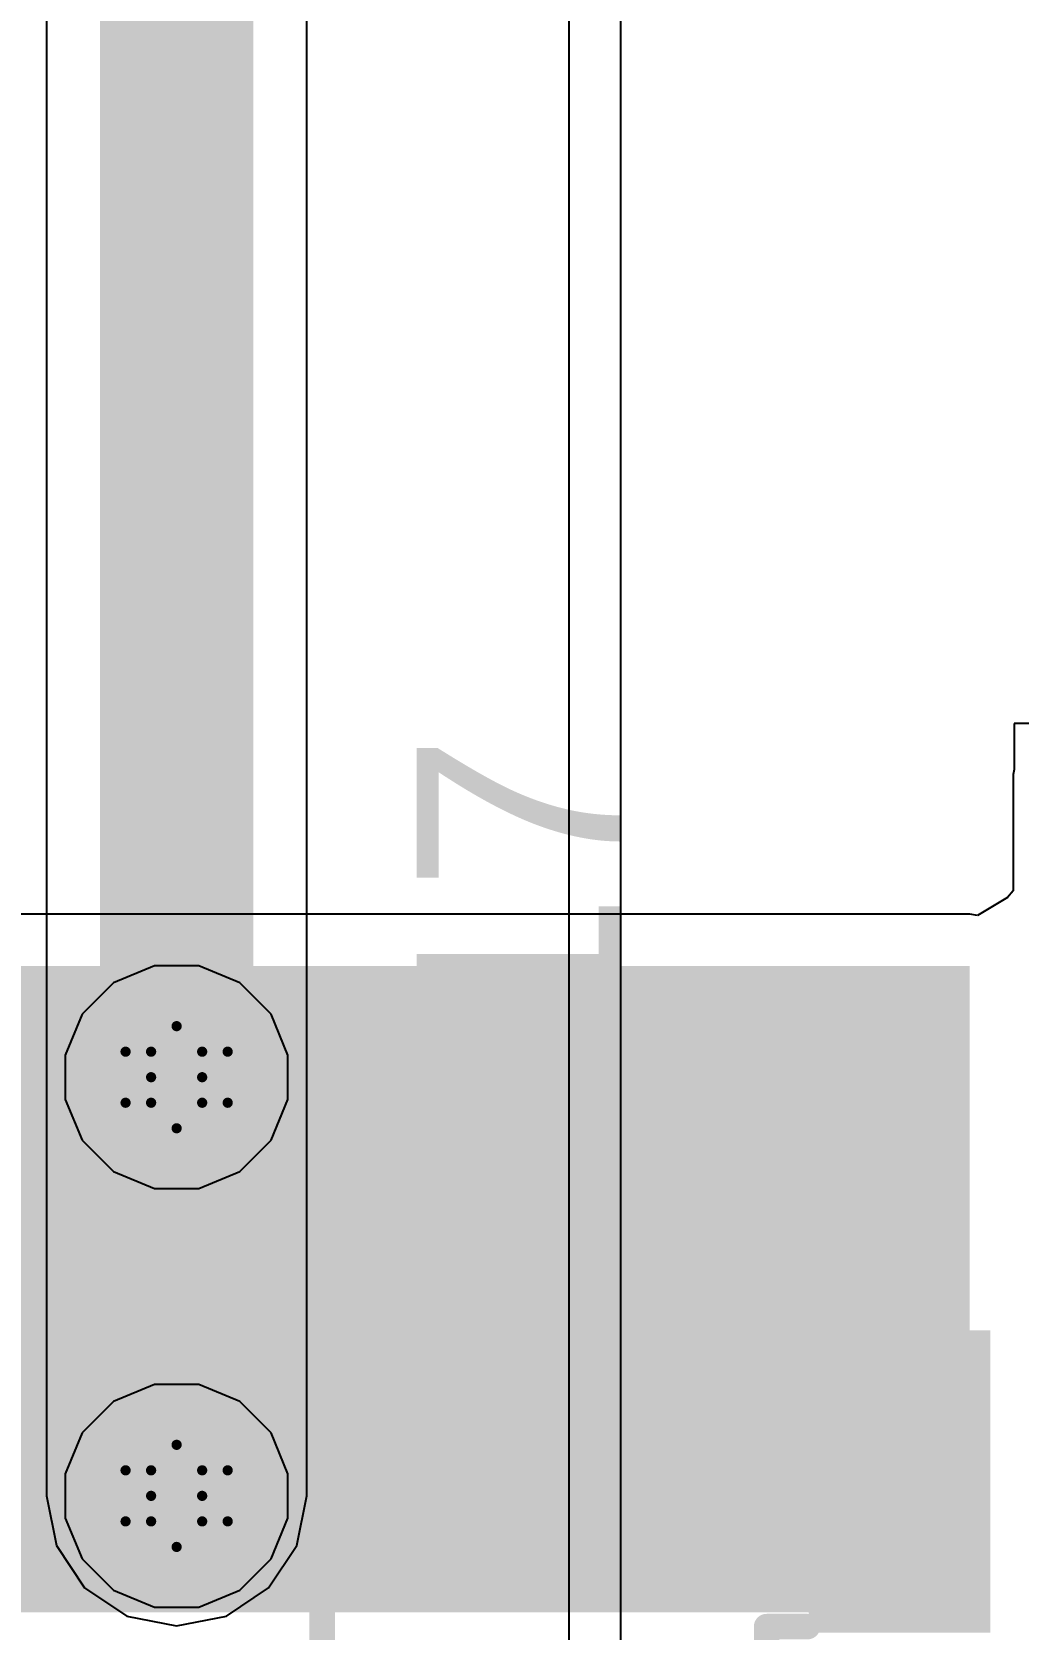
# Model space of a CAD drawing. Header units: inches. Extents: x 24 to 500, y 68 to 269.
# Drawn here: x 258.31 to 263.22, y 92.95 to 100.9 of the extents above; entities that cross this region are included whole.
import ezdxf

# ---------------------------------------------------------------- set-up
doc = ezdxf.new("R2010")
doc.units = ezdxf.units.IN
for name, color, linetype in [('Bottom Layer', 5, 'Continuous'), ('Drill Drawing', 1, 'Continuous'), ('Layer 1', 16, 'Continuous'), ('Layer 2', 76, 'Continuous'), ('Top Layer', 1, 'Continuous'), ('Top Overlay', 2, 'Continuous'), ('Top Paste', 8, 'Continuous'), ('Top Solder', 216, 'Continuous'), ('Via Holes', 16, 'Continuous')]:
    doc.layers.add(name, color=color, linetype=linetype)
doc.styles.add('Arial', font='', dxfattribs={"height": 0.2})
doc.styles.get('Arial').set_extended_font_data('Arial')

# ---------------------------------------------------------------- blocks, each defined once
blk = doc.blocks.new('C___0603_61')
at = {"layer": 'Top Layer'}
for points in [[(-0.38101524, 0.44452032), (-0.38101524, -0.44447968), (-1.14301524, -0.44447968), (-1.14301524, 0.44452032)], [(1.14298476, 0.44452032), (1.14298476, -0.44447968), (0.38098476, -0.44447968), (0.38098476, 0.44452032)]]:
    blk.add_hatch(color=1, dxfattribs=at).paths.add_polyline_path(points)
at = {"layer": 'Top Paste'}
for points in [[(-0.38101524, 0.44452032), (-0.38101524, -0.44447968), (-1.14301524, -0.44447968), (-1.14301524, 0.44452032)], [(1.14298476, 0.44452032), (1.14298476, -0.44447968), (0.38098476, -0.44447968), (0.38098476, 0.44452032)]]:
    blk.add_hatch(color=8, dxfattribs=at).paths.add_polyline_path(points)
at = {"layer": 'Top Solder'}
for points in [[(-0.32101536, 0.5045202), (-0.32101536, -0.50447956), (-1.20301512, -0.50447956), (-1.20301512, 0.5045202)], [(1.20298464, 0.5045202), (1.20298464, -0.50447956), (0.32098488, -0.50447956), (0.32098488, 0.5045202)]]:
    blk.add_hatch(color=216, dxfattribs=at).paths.add_polyline_path(points)
at = {"layer": 'Top Overlay'}
for points in [[(-0.4572152399999999, 0.53342032, 0.127, 0.127, 0), (-1.24461524, 0.53342032, 0.127, 0.127, 0)], [(-1.24461524, -0.5333796799999999, 0.127, 0.127, 0), (-1.24461524, 0.53342032, 0.127, 0.127, 0)], [(1.24458476, 0.53342032, 0.127, 0.127, 0), (0.45718476, 0.53342032, 0.127, 0.127, 0)], [(1.24458476, -0.5333796799999999, 0.127, 0.127, 0), (1.24458476, 0.53342032, 0.127, 0.127, 0)], [(-0.4572152399999999, -0.5333796799999999, 0.127, 0.127, 0), (-1.24461524, -0.5333796799999999, 0.127, 0.127, 0)], [(1.24458476, -0.5333796799999999, 0.127, 0.127, 0), (0.45718476, -0.5333796799999999, 0.127, 0.127, 0)]]:
    blk.add_lwpolyline(points, format="xyseb", dxfattribs=at)
for points in [[(-1.27636524, 0.53342032, 0.0635, 0.0635, 1), (-1.21286524, 0.53342032, 0.0635, 0.0635, 1)], [(-1.27636524, 0.53342032, 0.0635, 0.0635, 1), (-1.21286524, 0.53342032, 0.0635, 0.0635, 1)], [(-0.48896524, 0.53342032, 0.0635, 0.0635, 1), (-0.42546524, 0.53342032, 0.0635, 0.0635, 1)], [(0.42543476, 0.53342032, 0.0635, 0.0635, 1), (0.48893476, 0.53342032, 0.0635, 0.0635, 1)], [(1.21283476, 0.53342032, 0.0635, 0.0635, 1), (1.27633476, 0.53342032, 0.0635, 0.0635, 1)], [(1.21283476, 0.53342032, 0.0635, 0.0635, 1), (1.27633476, 0.53342032, 0.0635, 0.0635, 1)], [(-1.27636524, -0.5333796799999999, 0.0635, 0.0635, 1), (-1.21286524, -0.5333796799999999, 0.0635, 0.0635, 1)], [(-1.27636524, -0.5333796799999999, 0.0635, 0.0635, 1), (-1.21286524, -0.5333796799999999, 0.0635, 0.0635, 1)], [(-0.48896524, -0.5333796799999999, 0.0635, 0.0635, 1), (-0.42546524, -0.5333796799999999, 0.0635, 0.0635, 1)], [(0.42543476, -0.5333796799999999, 0.0635, 0.0635, 1), (0.48893476, -0.5333796799999999, 0.0635, 0.0635, 1)], [(1.21283476, -0.5333796799999999, 0.0635, 0.0635, 1), (1.27633476, -0.5333796799999999, 0.0635, 0.0635, 1)], [(1.21283476, -0.5333796799999999, 0.0635, 0.0635, 1), (1.27633476, -0.5333796799999999, 0.0635, 0.0635, 1)]]:
    blk.add_lwpolyline(points, format="xyseb", close=True, dxfattribs=at)
blk = doc.blocks.new('RVT1E100M0405__62')
at = {"layer": 'Top Layer'}
for points in [[(-3.10001158, 0.7999996699999999), (-0.5000117000000001, 0.7999996699999999), (-0.5000117000000001, -0.7999996699999999), (-3.10001158, -0.7999996699999999)], [(0.4999812199999999, 0.7999996699999999), (3.0999811, 0.7999996699999999), (3.0999811, -0.7999996699999999), (0.4999812199999999, -0.7999996699999999)]]:
    blk.add_hatch(color=1, dxfattribs=at).paths.add_polyline_path(points)
at = {"layer": 'Top Paste'}
for points in [[(-3.10001158, 0.7999996699999999), (-0.5000117000000001, 0.7999996699999999), (-0.5000117000000001, -0.7999996699999999), (-3.10001158, -0.7999996699999999)], [(0.4999812199999999, 0.7999996699999999), (3.0999811, 0.7999996699999999), (3.0999811, -0.7999996699999999), (0.4999812199999999, -0.7999996699999999)]]:
    blk.add_hatch(color=8, dxfattribs=at).paths.add_polyline_path(points)
at = {"layer": 'Top Solder'}
for points in [[(-3.20161158, 0.90159967), (-0.3984117, 0.90159967), (-0.3984117, -0.90159967), (-3.20161158, -0.90159967)], [(0.39838122, 0.90159967), (3.2015811, 0.90159967), (3.2015811, -0.90159967), (0.39838122, -0.90159967)]]:
    blk.add_hatch(color=216, dxfattribs=at).paths.add_polyline_path(points)
at = {"layer": 'Top Overlay'}
for points in [[(-2.15901524, 1.524, 0.127, 0.127, 0), (-1.46051524, 2.2225, 0.127, 0.127, 0)], [(-1.27001524, 2.2225, 0.127, 0.127, 0), (-1.46051524, 2.2225, 0.127, 0.127, 0)], [(2.15898476, 2.2225, 0.127, 0.127, 0), (-1.27001524, 2.2225, 0.127, 0.127, 0)], [(2.15898476, 0.9905999999999999, 0.127, 0.127, 0), (2.15898476, 2.2225, 0.127, 0.127, 0)], [(-2.74321524, 0.9397999999999999, 0.127, 0.127, 0), (-2.74321524, 1.651, 0.127, 0.127, 0)], [(-2.15901524, 0.9652, 0.127, 0.127, 0), (-2.15901524, 1.524, 0.127, 0.127, 0)], [(-2.38761524, 1.2954, 0.127, 0.127, 0), (-3.09881524, 1.2954, 0.127, 0.127, 0)], [(-2.15901524, -1.524, 0.127, 0.127, 0), (-2.15901524, -0.9652, 0.127, 0.127, 0)], [(2.15898476, -2.2225, 0.127, 0.127, 0), (2.15898476, -0.9905999999999999, 0.127, 0.127, 0)], [(-1.46051524, -2.2225, 0.127, 0.127, 0), (-2.15901524, -1.524, 0.127, 0.127, 0)], [(-1.27001524, -2.2225, 0.127, 0.127, 0), (-1.46051524, -2.2225, 0.127, 0.127, 0)], [(2.15898476, -2.2225, 0.127, 0.127, 0), (-1.27001524, -2.2225, 0.127, 0.127, 0)]]:
    blk.add_lwpolyline(points, format="xyseb", dxfattribs=at)
for points in [[(-1.49226524, 2.2225, 0.0635, 0.0635, 1), (-1.42876524, 2.2225, 0.0635, 0.0635, 1)], [(-1.49226524, 2.2225, 0.0635, 0.0635, 1), (-1.42876524, 2.2225, 0.0635, 0.0635, 1)], [(-1.30176524, 2.2225, 0.0635, 0.0635, 1), (-1.23826524, 2.2225, 0.0635, 0.0635, 1)], [(-1.30176524, 2.2225, 0.0635, 0.0635, 1), (-1.23826524, 2.2225, 0.0635, 0.0635, 1)], [(2.12723476, 2.2225, 0.0635, 0.0635, 1), (2.19073476, 2.2225, 0.0635, 0.0635, 1)], [(2.12723476, 2.2225, 0.0635, 0.0635, 1), (2.19073476, 2.2225, 0.0635, 0.0635, 1)], [(-2.77496524, 1.651, 0.0635, 0.0635, 1), (-2.71146524, 1.651, 0.0635, 0.0635, 1)], [(-2.19076524, 1.524, 0.0635, 0.0635, 1), (-2.12726524, 1.524, 0.0635, 0.0635, 1)], [(-2.19076524, 1.524, 0.0635, 0.0635, 1), (-2.12726524, 1.524, 0.0635, 0.0635, 1)], [(-3.13056524, 1.2954, 0.0635, 0.0635, 1), (-3.06706524, 1.2954, 0.0635, 0.0635, 1)], [(-2.41936524, 1.2954, 0.0635, 0.0635, 1), (-2.35586524, 1.2954, 0.0635, 0.0635, 1)], [(2.12723476, 0.9905999999999999, 0.0635, 0.0635, 1), (2.19073476, 0.9905999999999999, 0.0635, 0.0635, 1)], [(-2.77496524, 0.9397999999999999, 0.0635, 0.0635, 1), (-2.71146524, 0.9397999999999999, 0.0635, 0.0635, 1)], [(-2.19076524, 0.9652, 0.0635, 0.0635, 1), (-2.12726524, 0.9652, 0.0635, 0.0635, 1)], [(-2.19076524, -0.9652, 0.0635, 0.0635, 1), (-2.12726524, -0.9652, 0.0635, 0.0635, 1)], [(2.12723476, -0.9905999999999999, 0.0635, 0.0635, 1), (2.19073476, -0.9905999999999999, 0.0635, 0.0635, 1)], [(-2.19076524, -1.524, 0.0635, 0.0635, 1), (-2.12726524, -1.524, 0.0635, 0.0635, 1)], [(-2.19076524, -1.524, 0.0635, 0.0635, 1), (-2.12726524, -1.524, 0.0635, 0.0635, 1)], [(-1.49226524, -2.2225, 0.0635, 0.0635, 1), (-1.42876524, -2.2225, 0.0635, 0.0635, 1)], [(-1.49226524, -2.2225, 0.0635, 0.0635, 1), (-1.42876524, -2.2225, 0.0635, 0.0635, 1)], [(-1.30176524, -2.2225, 0.0635, 0.0635, 1), (-1.23826524, -2.2225, 0.0635, 0.0635, 1)], [(-1.30176524, -2.2225, 0.0635, 0.0635, 1), (-1.23826524, -2.2225, 0.0635, 0.0635, 1)], [(2.12723476, -2.2225, 0.0635, 0.0635, 1), (2.19073476, -2.2225, 0.0635, 0.0635, 1)], [(2.12723476, -2.2225, 0.0635, 0.0635, 1), (2.19073476, -2.2225, 0.0635, 0.0635, 1)]]:
    blk.add_lwpolyline(points, format="xyseb", close=True, dxfattribs=at)
blk = doc.blocks.new('SOP_8_76')
at = {"layer": 'Top Layer'}
for points in [[(-3.39999955, 2.25498025), (-2.09999961, 2.25498025), (-2.09999961, 1.55497911), (-3.39999955, 1.55497911)], [(2.10001485, 2.25498025), (3.40001479, 2.25498025), (3.40001479, 1.55497911), (2.10001485, 1.55497911)], [(-3.39999955, 0.98498025), (-2.09999961, 0.98498025), (-2.09999961, 0.28497911), (-3.39999955, 0.28497911)], [(2.10001485, 0.98498025), (3.40001479, 0.98498025), (3.40001479, 0.28497911), (2.10001485, 0.28497911)], [(-3.39999955, -0.28501975), (-2.09999961, -0.28501975), (-2.09999961, -0.9850208899999999), (-3.39999955, -0.9850208899999999)], [(2.10001485, -0.28501975), (3.40001479, -0.28501975), (3.40001479, -0.9850208899999999), (2.10001485, -0.9850208899999999)], [(-3.39999955, -1.55501975), (-2.09999961, -1.55501975), (-2.09999961, -2.25502089), (-3.39999955, -2.25502089)], [(2.10001485, -1.55501975), (3.40001479, -1.55501975), (3.40001479, -2.25502089), (2.10001485, -2.25502089)]]:
    blk.add_hatch(color=1, dxfattribs=at).paths.add_polyline_path(points)
at = {"layer": 'Top Overlay'}
blk.add_hatch(color=2, dxfattribs=at).paths.add_polyline_path([(-1.97987158, 1.4727936), (-1.70047158, 1.4727936), (-1.70047158, 2.1331936), (-1.97987158, 2.1331936)])
at = {"layer": 'Top Paste'}
for points in [[(-3.39999955, 2.25498025), (-2.09999961, 2.25498025), (-2.09999961, 1.55497911), (-3.39999955, 1.55497911)], [(2.10001485, 2.25498025), (3.40001479, 2.25498025), (3.40001479, 1.55497911), (2.10001485, 1.55497911)], [(-3.39999955, 0.98498025), (-2.09999961, 0.98498025), (-2.09999961, 0.28497911), (-3.39999955, 0.28497911)], [(2.10001485, 0.98498025), (3.40001479, 0.98498025), (3.40001479, 0.28497911), (2.10001485, 0.28497911)], [(-3.39999955, -0.28501975), (-2.09999961, -0.28501975), (-2.09999961, -0.9850208899999999), (-3.39999955, -0.9850208899999999)], [(2.10001485, -0.28501975), (3.40001479, -0.28501975), (3.40001479, -0.9850208899999999), (2.10001485, -0.9850208899999999)], [(-3.39999955, -1.55501975), (-2.09999961, -1.55501975), (-2.09999961, -2.25502089), (-3.39999955, -2.25502089)], [(2.10001485, -1.55501975), (3.40001479, -1.55501975), (3.40001479, -2.25502089), (2.10001485, -2.25502089)]]:
    blk.add_hatch(color=8, dxfattribs=at).paths.add_polyline_path(points)
at = {"layer": 'Top Solder'}
for points in [[(-3.501599549999999, 2.356580249999999), (-1.99839961, 2.356580249999999), (-1.99839961, 1.45337911), (-3.501599549999999, 1.45337911)], [(1.99841485, 2.356580249999999), (3.50161479, 2.356580249999999), (3.50161479, 1.45337911), (1.99841485, 1.45337911)], [(-3.501599549999999, 1.08658025), (-1.99839961, 1.08658025), (-1.99839961, 0.18337911), (-3.501599549999999, 0.18337911)], [(1.99841485, 1.08658025), (3.50161479, 1.08658025), (3.50161479, 0.18337911), (1.99841485, 0.18337911)], [(-3.501599549999999, -0.18341975), (-1.99839961, -0.18341975), (-1.99839961, -1.08662089), (-3.501599549999999, -1.08662089)], [(1.99841485, -0.18341975), (3.50161479, -0.18341975), (3.50161479, -1.08662089), (1.99841485, -1.08662089)], [(-3.501599549999999, -1.45341975), (-1.99839961, -1.45341975), (-1.99839961, -2.35662089), (-3.501599549999999, -2.35662089)], [(1.99841485, -1.45341975), (3.50161479, -1.45341975), (3.50161479, -2.35662089), (1.99841485, -2.35662089)]]:
    blk.add_hatch(color=216, dxfattribs=at).paths.add_polyline_path(points)
at = {"layer": 'Top Overlay'}
for points in [[(-2.03559918, 2.56537968, 0.127, 0.127, 0), (2.02840082, 2.56537968, 0.127, 0.127, 0)], [(-2.03559918, 2.56537968, 0.127, 0.127, 0), (-2.03559918, 2.36217968, 0.127, 0.127, 0)], [(2.02840082, 2.56537968, 0.127, 0.127, 0), (2.02840082, 2.36217968, 0.127, 0.127, 0)], [(-3.68659918, 2.03197968, 0.127, 0.127, 0), (-3.55959918, 1.90497968, 0.127, 0.127, 0)], [(-3.68659918, 2.03197968, 0.127, 0.127, 0), (-3.68659918, 1.77797968, 0.127, 0.127, 0)], [(-3.55959918, 1.90497968, 0.127, 0.127, 0), (-3.68659918, 1.77797968, 0.127, 0.127, 0)], [(-2.03559918, -2.36222032, 0.127, 0.127, 0), (-2.03559918, -2.56542032, 0.127, 0.127, 0)], [(2.02840082, -2.36222032, 0.127, 0.127, 0), (2.02840082, -2.56542032, 0.127, 0.127, 0)], [(-2.03559918, -2.56542032, 0.127, 0.127, 0), (2.02840082, -2.56542032, 0.127, 0.127, 0)]]:
    blk.add_lwpolyline(points, format="xyseb", dxfattribs=at)
for points in [[(-2.06734918, 2.56537968, 0.0635, 0.0635, 1), (-2.00384918, 2.56537968, 0.0635, 0.0635, 1)], [(-2.06734918, 2.56537968, 0.0635, 0.0635, 1), (-2.00384918, 2.56537968, 0.0635, 0.0635, 1)], [(1.99665082, 2.56537968, 0.0635, 0.0635, 1), (2.06015082, 2.56537968, 0.0635, 0.0635, 1)], [(1.99665082, 2.56537968, 0.0635, 0.0635, 1), (2.06015082, 2.56537968, 0.0635, 0.0635, 1)], [(-2.06734918, 2.36217968, 0.0635, 0.0635, 1), (-2.00384918, 2.36217968, 0.0635, 0.0635, 1)], [(1.99665082, 2.36217968, 0.0635, 0.0635, 1), (2.06015082, 2.36217968, 0.0635, 0.0635, 1)], [(-3.71834918, 2.03197968, 0.0635, 0.0635, 1), (-3.65484918, 2.03197968, 0.0635, 0.0635, 1)], [(-3.71834918, 2.03197968, 0.0635, 0.0635, 1), (-3.65484918, 2.03197968, 0.0635, 0.0635, 1)], [(-3.59134918, 1.90497968, 0.0635, 0.0635, 1), (-3.52784918, 1.90497968, 0.0635, 0.0635, 1)], [(-3.59134918, 1.90497968, 0.0635, 0.0635, 1), (-3.52784918, 1.90497968, 0.0635, 0.0635, 1)], [(-3.71834918, 1.77797968, 0.0635, 0.0635, 1), (-3.65484918, 1.77797968, 0.0635, 0.0635, 1)], [(-3.71834918, 1.77797968, 0.0635, 0.0635, 1), (-3.65484918, 1.77797968, 0.0635, 0.0635, 1)], [(-2.06734918, -2.36222032, 0.0635, 0.0635, 1), (-2.00384918, -2.36222032, 0.0635, 0.0635, 1)], [(1.99665082, -2.36222032, 0.0635, 0.0635, 1), (2.06015082, -2.36222032, 0.0635, 0.0635, 1)], [(-2.06734918, -2.56542032, 0.0635, 0.0635, 1), (-2.00384918, -2.56542032, 0.0635, 0.0635, 1)], [(-2.06734918, -2.56542032, 0.0635, 0.0635, 1), (-2.00384918, -2.56542032, 0.0635, 0.0635, 1)], [(1.99665082, -2.56542032, 0.0635, 0.0635, 1), (2.06015082, -2.56542032, 0.0635, 0.0635, 1)], [(1.99665082, -2.56542032, 0.0635, 0.0635, 1), (2.06015082, -2.56542032, 0.0635, 0.0635, 1)]]:
    blk.add_lwpolyline(points, format="xyseb", close=True, dxfattribs=at)

msp = doc.modelspace()

# ---------------------------------------------------------------- hatches: boundary and pattern name
at = {"layer": 'Bottom Layer'}
h = msp.add_hatch(color=5, dxfattribs=at)
edge = h.paths.add_edge_path()
edge.add_arc((259.0292, 95.7003928), 0.2999994, 0, 360)
h = msp.add_hatch(color=5, dxfattribs=at)
edge = h.paths.add_edge_path()
edge.add_arc((259.0292, 93.61759279999998), 0.2999994, 0, 360)
at = {"layer": 'Layer 1'}
h = msp.add_hatch(color=16, dxfattribs=at)
edge = h.paths.add_edge_path()
edge.add_arc((259.0292, 95.7003928), 0.2999994, 0, 360)
h = msp.add_hatch(color=16, dxfattribs=at)
edge = h.paths.add_edge_path()
edge.add_arc((259.0292, 93.61759279999998), 0.2999994, 0, 360)
at = {"layer": 'Layer 2'}
h = msp.add_hatch(color=76, dxfattribs=at)
edge = h.paths.add_edge_path()
edge.add_arc((259.0292, 95.7003928), 0.2999994, 0, 360)
h = msp.add_hatch(color=76, dxfattribs=at)
edge = h.paths.add_edge_path()
edge.add_arc((259.0292, 93.61759279999998), 0.2999994, 0, 360)
at = {"layer": 'Top Layer'}
msp.add_hatch(color=1, dxfattribs=at).paths.add_polyline_path([(254.6604, 93.03881315999999), (262.97477504, 93.03881315999999), (262.97477504, 96.25316283999999), (254.6604, 96.25316283999999)])
h = msp.add_hatch(color=1, dxfattribs=at)
edge = h.paths.add_edge_path()
edge.add_arc((259.0292, 95.7003928), 0.2999994, 0, 360)
h = msp.add_hatch(color=1, dxfattribs=at)
edge = h.paths.add_edge_path()
edge.add_arc((259.0292, 93.61759279999998), 0.2999994, 0, 360)
at = {"layer": 'Via Holes'}
h = msp.add_hatch(color=7, dxfattribs=at)
edge = h.paths.add_edge_path()
edge.add_arc((259.0292, 95.7003928), 0.1499997, 0, 360)
h = msp.add_hatch(color=7, dxfattribs=at)
edge = h.paths.add_edge_path()
edge.add_arc((259.0292, 93.61759279999998), 0.1499997, 0, 360)

# ---------------------------------------------------------------- linework, layer by layer
at = {"layer": 'Bottom Layer'}
for p, q in [((258.38175908, 104.24061448), (258.38175908, 95.7003928)), ((259.67664092, 95.7003928), (259.67664092, 104.24061448)), ((260.98002414, 102.771956), (260.98002414, 90.37461732)), ((261.239, 90.37461732), (261.239, 102.771956)), ((258.38175908, 95.7003928), (258.38175908, 93.61759279999998)), ((259.67664092, 93.61759279999998), (259.67664092, 95.7003928)), ((258.38175908, 93.61759279999998), (258.4310427, 93.3698285)), ((259.6273573, 93.3698285), (259.67664092, 93.61759279999998)), ((258.4310427, 93.3698285), (258.5713904, 93.15978319999999)), ((259.4870096, 93.15978319999999), (259.6273573, 93.3698285)), ((258.5713904, 93.15978319999999), (258.7814357, 93.0194355)), ((259.2769643, 93.0194355), (259.4870096, 93.15978319999999)), ((258.7814357, 93.0194355), (259.0292, 92.97015187999999)), ((259.0292, 92.97015187999999), (259.2769643, 93.0194355))]:
    msp.add_line(p, q, dxfattribs=at)
for points in [[(259.0292, 95.7003928, 0.7619999999999999, 0.7619999999999999, 0), (259.0292, 104.24061448, 0.7619999999999999, 0.7619999999999999, 0)], [(259.0292, 93.61759279999998, 0.7619999999999999, 0.7619999999999999, 0), (259.0292, 95.7003928, 0.7619999999999999, 0.7619999999999999, 0)]]:
    msp.add_lwpolyline(points, format="xyseb", dxfattribs=at)
for points in [[(258.8387, 95.7003928, 0.3809999999999999, 0.3809999999999999, 1), (259.2197, 95.7003928, 0.3809999999999999, 0.3809999999999999, 1)], [(258.8387, 95.7003928, 0.3809999999999999, 0.3809999999999999, 1), (259.2197, 95.7003928, 0.3809999999999999, 0.3809999999999999, 1)], [(258.8387, 93.61759279999998, 0.3809999999999999, 0.3809999999999999, 1), (259.2197, 93.61759279999998, 0.3809999999999999, 0.3809999999999999, 1)]]:
    msp.add_lwpolyline(points, format="xyseb", close=True, dxfattribs=at)
at = {"layer": 'Drill Drawing'}
for points in [[(258.9022, 95.8273928, 0.0508, 0.0508, 0), (259.0292, 95.9543928, 0.0508, 0.0508, 0)], [(259.0292, 95.9543928, 0.0508, 0.0508, 0), (259.1562, 95.8273928, 0.0508, 0.0508, 0)], [(258.7752, 95.8273928, 0.0508, 0.0508, 0), (258.9022, 95.7003928, 0.0508, 0.0508, 0)], [(258.7752, 95.8273928, 0.0508, 0.0508, 0), (258.9022, 95.8273928, 0.0508, 0.0508, 0)], [(259.1562, 95.8273928, 0.0508, 0.0508, 0), (259.2832, 95.8273928, 0.0508, 0.0508, 0)], [(259.1562, 95.7003928, 0.0508, 0.0508, 0), (259.2832, 95.8273928, 0.0508, 0.0508, 0)], [(258.7752, 95.5733928, 0.0508, 0.0508, 0), (258.9022, 95.7003928, 0.0508, 0.0508, 0)], [(259.1562, 95.7003928, 0.0508, 0.0508, 0), (259.2832, 95.5733928, 0.0508, 0.0508, 0)], [(258.7752, 95.5733928, 0.0508, 0.0508, 0), (258.9022, 95.5733928, 0.0508, 0.0508, 0)], [(258.9022, 95.5733928, 0.0508, 0.0508, 0), (259.0292, 95.44639279999998, 0.0508, 0.0508, 0)], [(259.0292, 95.44639279999998, 0.0508, 0.0508, 0), (259.1562, 95.5733928, 0.0508, 0.0508, 0)], [(259.1562, 95.5733928, 0.0508, 0.0508, 0), (259.2832, 95.5733928, 0.0508, 0.0508, 0)], [(258.9022, 93.74459279999999, 0.0508, 0.0508, 0), (259.0292, 93.8715928, 0.0508, 0.0508, 0)], [(259.0292, 93.8715928, 0.0508, 0.0508, 0), (259.1562, 93.74459279999999, 0.0508, 0.0508, 0)], [(258.7752, 93.74459279999999, 0.0508, 0.0508, 0), (258.9022, 93.61759279999998, 0.0508, 0.0508, 0)], [(258.7752, 93.74459279999999, 0.0508, 0.0508, 0), (258.9022, 93.74459279999999, 0.0508, 0.0508, 0)], [(259.1562, 93.74459279999999, 0.0508, 0.0508, 0), (259.2832, 93.74459279999999, 0.0508, 0.0508, 0)], [(259.1562, 93.61759279999998, 0.0508, 0.0508, 0), (259.2832, 93.74459279999999, 0.0508, 0.0508, 0)], [(258.7752, 93.49059279999999, 0.0508, 0.0508, 0), (258.9022, 93.61759279999998, 0.0508, 0.0508, 0)], [(259.1562, 93.61759279999998, 0.0508, 0.0508, 0), (259.2832, 93.49059279999999, 0.0508, 0.0508, 0)], [(258.7752, 93.49059279999999, 0.0508, 0.0508, 0), (258.9022, 93.49059279999999, 0.0508, 0.0508, 0)], [(258.9022, 93.49059279999999, 0.0508, 0.0508, 0), (259.0292, 93.36359279999999, 0.0508, 0.0508, 0)], [(259.0292, 93.36359279999999, 0.0508, 0.0508, 0), (259.1562, 93.49059279999999, 0.0508, 0.0508, 0)], [(259.1562, 93.49059279999999, 0.0508, 0.0508, 0), (259.2832, 93.49059279999999, 0.0508, 0.0508, 0)]]:
    msp.add_lwpolyline(points, format="xyseb", dxfattribs=at)
for points in [[(259.0165, 95.9543928, 0.0254, 0.0254, 1), (259.0418999999999, 95.9543928, 0.0254, 0.0254, 1)], [(259.0165, 95.9543928, 0.0254, 0.0254, 1), (259.0418999999999, 95.9543928, 0.0254, 0.0254, 1)], [(258.7625, 95.8273928, 0.0254, 0.0254, 1), (258.7879, 95.8273928, 0.0254, 0.0254, 1)], [(258.7625, 95.8273928, 0.0254, 0.0254, 1), (258.7879, 95.8273928, 0.0254, 0.0254, 1)], [(258.8895, 95.8273928, 0.0254, 0.0254, 1), (258.9149, 95.8273928, 0.0254, 0.0254, 1)], [(258.8895, 95.8273928, 0.0254, 0.0254, 1), (258.9149, 95.8273928, 0.0254, 0.0254, 1)], [(259.1435, 95.8273928, 0.0254, 0.0254, 1), (259.1689, 95.8273928, 0.0254, 0.0254, 1)], [(259.1435, 95.8273928, 0.0254, 0.0254, 1), (259.1689, 95.8273928, 0.0254, 0.0254, 1)], [(259.2705, 95.8273928, 0.0254, 0.0254, 1), (259.2959, 95.8273928, 0.0254, 0.0254, 1)], [(259.2705, 95.8273928, 0.0254, 0.0254, 1), (259.2959, 95.8273928, 0.0254, 0.0254, 1)], [(258.8895, 95.7003928, 0.0254, 0.0254, 1), (258.9149, 95.7003928, 0.0254, 0.0254, 1)], [(258.8895, 95.7003928, 0.0254, 0.0254, 1), (258.9149, 95.7003928, 0.0254, 0.0254, 1)], [(259.1435, 95.7003928, 0.0254, 0.0254, 1), (259.1689, 95.7003928, 0.0254, 0.0254, 1)], [(259.1435, 95.7003928, 0.0254, 0.0254, 1), (259.1689, 95.7003928, 0.0254, 0.0254, 1)], [(258.7625, 95.5733928, 0.0254, 0.0254, 1), (258.7879, 95.5733928, 0.0254, 0.0254, 1)], [(258.7625, 95.5733928, 0.0254, 0.0254, 1), (258.7879, 95.5733928, 0.0254, 0.0254, 1)], [(258.8895, 95.5733928, 0.0254, 0.0254, 1), (258.9149, 95.5733928, 0.0254, 0.0254, 1)], [(258.8895, 95.5733928, 0.0254, 0.0254, 1), (258.9149, 95.5733928, 0.0254, 0.0254, 1)], [(259.1435, 95.5733928, 0.0254, 0.0254, 1), (259.1689, 95.5733928, 0.0254, 0.0254, 1)], [(259.1435, 95.5733928, 0.0254, 0.0254, 1), (259.1689, 95.5733928, 0.0254, 0.0254, 1)], [(259.2705, 95.5733928, 0.0254, 0.0254, 1), (259.2959, 95.5733928, 0.0254, 0.0254, 1)], [(259.2705, 95.5733928, 0.0254, 0.0254, 1), (259.2959, 95.5733928, 0.0254, 0.0254, 1)], [(259.0165, 95.44639279999998, 0.0254, 0.0254, 1), (259.0418999999999, 95.44639279999998, 0.0254, 0.0254, 1)], [(259.0165, 95.44639279999998, 0.0254, 0.0254, 1), (259.0418999999999, 95.44639279999998, 0.0254, 0.0254, 1)], [(259.0165, 93.8715928, 0.0254, 0.0254, 1), (259.0418999999999, 93.8715928, 0.0254, 0.0254, 1)], [(259.0165, 93.8715928, 0.0254, 0.0254, 1), (259.0418999999999, 93.8715928, 0.0254, 0.0254, 1)], [(258.7625, 93.74459279999999, 0.0254, 0.0254, 1), (258.7879, 93.74459279999999, 0.0254, 0.0254, 1)], [(258.7625, 93.74459279999999, 0.0254, 0.0254, 1), (258.7879, 93.74459279999999, 0.0254, 0.0254, 1)], [(258.8895, 93.74459279999999, 0.0254, 0.0254, 1), (258.9149, 93.74459279999999, 0.0254, 0.0254, 1)], [(258.8895, 93.74459279999999, 0.0254, 0.0254, 1), (258.9149, 93.74459279999999, 0.0254, 0.0254, 1)], [(259.1435, 93.74459279999999, 0.0254, 0.0254, 1), (259.1689, 93.74459279999999, 0.0254, 0.0254, 1)], [(259.1435, 93.74459279999999, 0.0254, 0.0254, 1), (259.1689, 93.74459279999999, 0.0254, 0.0254, 1)], [(259.2705, 93.74459279999999, 0.0254, 0.0254, 1), (259.2959, 93.74459279999999, 0.0254, 0.0254, 1)], [(259.2705, 93.74459279999999, 0.0254, 0.0254, 1), (259.2959, 93.74459279999999, 0.0254, 0.0254, 1)], [(258.8895, 93.61759279999998, 0.0254, 0.0254, 1), (258.9149, 93.61759279999998, 0.0254, 0.0254, 1)], [(258.8895, 93.61759279999998, 0.0254, 0.0254, 1), (258.9149, 93.61759279999998, 0.0254, 0.0254, 1)], [(259.1435, 93.61759279999998, 0.0254, 0.0254, 1), (259.1689, 93.61759279999998, 0.0254, 0.0254, 1)], [(259.1435, 93.61759279999998, 0.0254, 0.0254, 1), (259.1689, 93.61759279999998, 0.0254, 0.0254, 1)], [(258.7625, 93.49059279999999, 0.0254, 0.0254, 1), (258.7879, 93.49059279999999, 0.0254, 0.0254, 1)], [(258.7625, 93.49059279999999, 0.0254, 0.0254, 1), (258.7879, 93.49059279999999, 0.0254, 0.0254, 1)], [(258.8895, 93.49059279999999, 0.0254, 0.0254, 1), (258.9149, 93.49059279999999, 0.0254, 0.0254, 1)], [(258.8895, 93.49059279999999, 0.0254, 0.0254, 1), (258.9149, 93.49059279999999, 0.0254, 0.0254, 1)], [(259.1435, 93.49059279999999, 0.0254, 0.0254, 1), (259.1689, 93.49059279999999, 0.0254, 0.0254, 1)], [(259.1435, 93.49059279999999, 0.0254, 0.0254, 1), (259.1689, 93.49059279999999, 0.0254, 0.0254, 1)], [(259.2705, 93.49059279999999, 0.0254, 0.0254, 1), (259.2959, 93.49059279999999, 0.0254, 0.0254, 1)], [(259.2705, 93.49059279999999, 0.0254, 0.0254, 1), (259.2959, 93.49059279999999, 0.0254, 0.0254, 1)], [(259.0165, 93.36359279999999, 0.0254, 0.0254, 1), (259.0418999999999, 93.36359279999999, 0.0254, 0.0254, 1)], [(259.0165, 93.36359279999999, 0.0254, 0.0254, 1), (259.0418999999999, 93.36359279999999, 0.0254, 0.0254, 1)]]:
    msp.add_lwpolyline(points, format="xyseb", close=True, dxfattribs=at)
at = {"layer": 'Layer 1'}
for p, q in [((258.9190020999999, 96.2543922), (258.71538554, 96.1700515)), ((259.1393979, 96.2543922), (258.9190020999999, 96.2543922)), ((259.34301446, 96.1700515), (259.1393979, 96.2543922)), ((258.71538554, 96.1700515), (258.5595413, 96.01420725999999)), ((259.4988587, 96.01420725999999), (259.34301446, 96.1700515)), ((258.5595413, 96.01420725999999), (258.4752006, 95.81059069999999)), ((259.5831994, 95.81059069999999), (259.4988587, 96.01420725999999)), ((258.4752006, 95.81059069999999), (258.4752006, 95.59019489999999)), ((259.5831994, 95.59019489999999), (259.5831994, 95.81059069999999)), ((258.4752006, 95.59019489999999), (258.5595413, 95.38657834)), ((259.4988587, 95.38657834), (259.5831994, 95.59019489999999)), ((258.5595413, 95.38657834), (258.71538554, 95.23073409999999)), ((259.34301446, 95.23073409999999), (259.4988587, 95.38657834)), ((258.71538554, 95.23073409999999), (258.9190020999999, 95.1463934)), ((259.1393979, 95.1463934), (259.34301446, 95.23073409999999)), ((258.9190020999999, 95.1463934), (259.1393979, 95.1463934)), ((258.9190020999999, 94.17159219999999), (258.71538554, 94.0872515)), ((259.1393979, 94.17159219999999), (258.9190020999999, 94.17159219999999)), ((259.34301446, 94.0872515), (259.1393979, 94.17159219999999)), ((258.71538554, 94.0872515), (258.5595413, 93.93140725999999)), ((259.4988587, 93.93140725999999), (259.34301446, 94.0872515)), ((258.5595413, 93.93140725999999), (258.4752006, 93.7277907)), ((259.5831994, 93.7277907), (259.4988587, 93.93140725999999)), ((258.4752006, 93.7277907), (258.4752006, 93.5073949)), ((259.5831994, 93.5073949), (259.5831994, 93.7277907)), ((258.4752006, 93.5073949), (258.5595413, 93.30377834)), ((259.4988587, 93.30377834), (259.5831994, 93.5073949)), ((258.5595413, 93.30377834), (258.71538554, 93.14793409999999)), ((259.34301446, 93.14793409999999), (259.4988587, 93.30377834)), ((258.71538554, 93.14793409999999), (258.9190020999999, 93.0635934)), ((259.1393979, 93.0635934), (259.34301446, 93.14793409999999)), ((258.9190020999999, 93.0635934), (259.1393979, 93.0635934))]:
    msp.add_line(p, q, dxfattribs=at)
at = {"layer": 'Top Layer'}
for p, q in [((263.42525674, 97.4598), (263.1962732, 97.4598)), ((263.1962732, 97.4598), (263.1962732, 97.23081646)), ((263.1962732, 97.23081646), (263.19129734, 97.2058)), ((263.19129734, 97.2058), (263.19129734, 96.6278103)), ((263.19129734, 96.6278103), (263.16173936, 96.59372858)), ((263.16173936, 96.59372858), (263.0134948, 96.50443741999999)), ((262.97477504, 96.5121387), (256.71754092, 96.5121387)), ((263.0134948, 96.50443741999999), (262.97477504, 96.5121387))]:
    msp.add_line(p, q, dxfattribs=at)

# ---------------------------------------------------------------- block references
for name, p, rotation in [('RVT1E100M0405__62', (257.5306, 92.92679915999999), 270), ('SOP_8_76', (264.52975288, 90.93879958), 90), ('C___0603_61', (260.74515288, 92.92679915999999), 270)]:
    msp.add_blockref(name, p, dxfattribs=dict(rotation=rotation))

# ---------------------------------------------------------------- texts
at = {"layer": 'Top Overlay', "style": 'Arial'}
msp.add_text('C17', height=1.016, rotation=90, dxfattribs=at).set_placement((261.2388349, 94.80591147999999))

doc.saveas('drawing.dxf')
